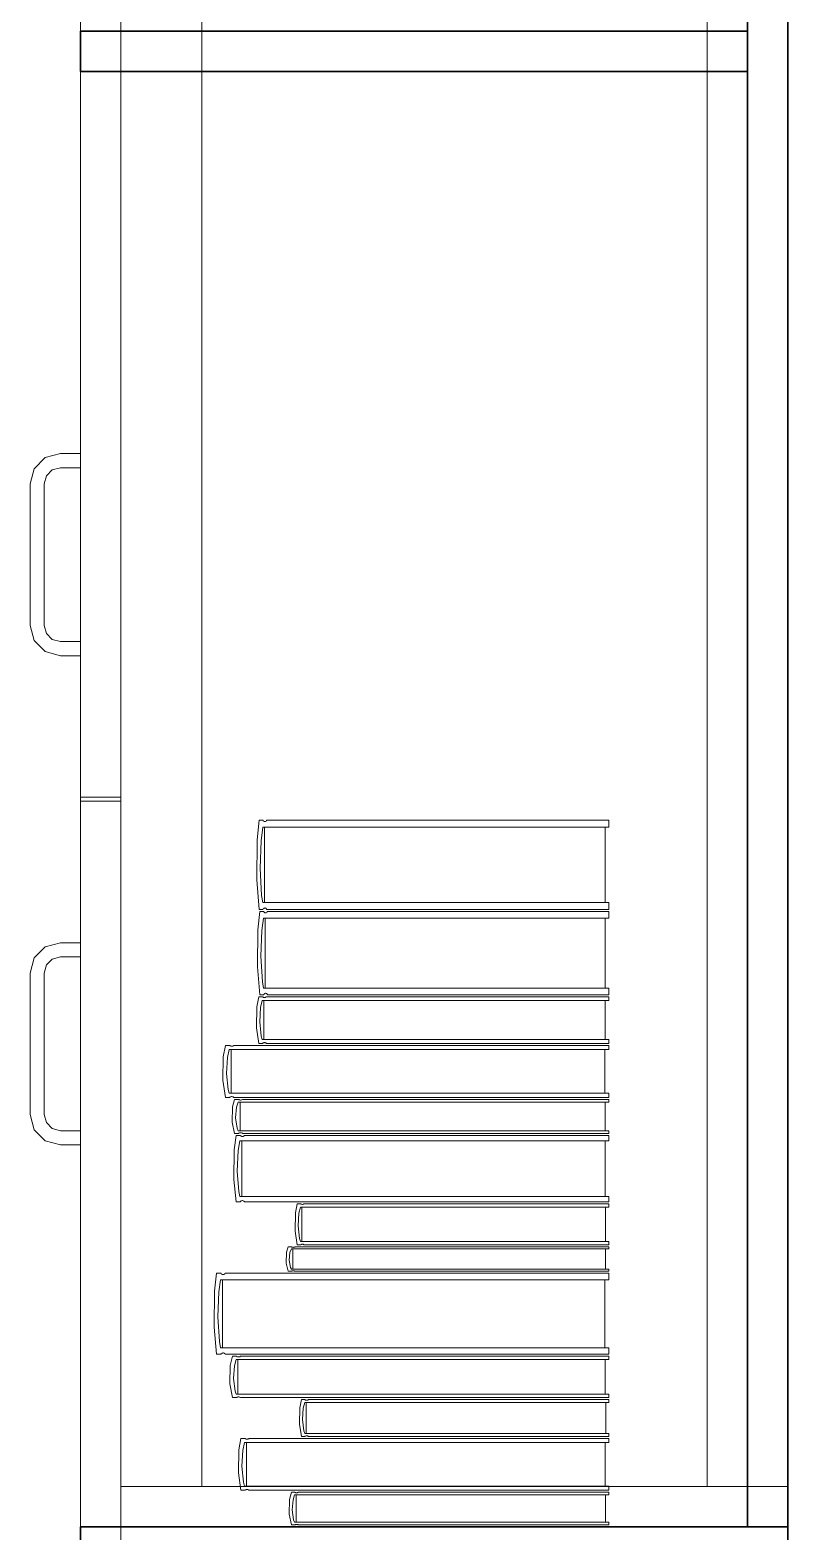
# Model space of a CAD drawing. Header units: inches. Extents: x -38 to 5698, y -33 to 92.
# Drawn here: x 110.856 to 111.231, y 35.018 to 35.761 of the extents above; entities that cross this region are included whole.
import ezdxf

# ---------------------------------------------------------------- set-up
doc = ezdxf.new("R2010")
doc.units = ezdxf.units.IN
doc.header["$MEASUREMENT"] = 0
doc.set_wipeout_variables(frame=1)
doc.linetypes.add('Wipeout_Contour', pattern=[1, 0, -1])
doc.layers.add('Interior - Mobiliario', color=7, linetype='Continuous')

msp = doc.modelspace()

# ---------------------------------------------------------------- linework, layer by layer
at = {"layer": 'Interior - Mobiliario', "color": 175, "linetype": 'Continuous', "lineweight": 13}
for p, q in [((110.90096, 36.48), (110.90096, 35.02)), ((111.21096, 35.02), (111.21096, 36.48)), ((110.85797, 35.5435), (110.86346, 35.54899)), ((110.86346, 35.54899), (110.87096, 35.551)), ((110.87096, 35.551), (110.88096, 35.551)), ((110.88096, 35.551), (110.88096, 35.544)), ((110.85596, 35.536), (110.85797, 35.5435)), ((110.86403, 35.54), (110.86296, 35.536)), ((110.86696, 35.54293), (110.86403, 35.54)), ((110.87096, 35.544), (110.86696, 35.54293)), ((110.88096, 35.544), (110.87096, 35.544)), ((110.85596, 35.466), (110.85596, 35.536)), ((110.86296, 35.536), (110.86296, 35.466)), ((110.85797, 35.4585), (110.85596, 35.466)), ((110.86296, 35.466), (110.86403, 35.462)), ((110.86346, 35.45301), (110.85797, 35.4585)), ((110.86403, 35.462), (110.86696, 35.45907)), ((110.86696, 35.45907), (110.87096, 35.458)), ((110.87096, 35.458), (110.88096, 35.458)), ((110.88096, 35.458), (110.88096, 35.451)), ((110.87096, 35.451), (110.86346, 35.45301)), ((110.88096, 35.451), (110.87096, 35.451)), ((110.88096, 35.381), (110.90096, 35.381)), ((110.88096, 35.379), (110.90096, 35.379)), ((110.96934, 35.36962), (110.96839, 35.35993)), ((110.97122, 35.36962), (110.96934, 35.36962)), ((110.97131, 35.36945), (110.97122, 35.36962)), ((110.97153, 35.36918), (110.97131, 35.36945)), ((110.97177, 35.369), (110.97153, 35.36918)), ((110.97202, 35.3689), (110.97177, 35.369)), ((110.97227, 35.36889), (110.97202, 35.3689)), ((110.97252, 35.36897), (110.97227, 35.36889)), ((110.97277, 35.36913), (110.97252, 35.36897)), ((110.97299, 35.36939), (110.97277, 35.36913)), ((110.97313, 35.36962), (110.97299, 35.36939)), ((111.1423, 35.36962), (110.97313, 35.36962)), ((111.1423, 35.36609), (111.1423, 35.36962)), ((110.96839, 35.35993), (110.96817, 35.34017)), ((110.96983, 35.34587), (110.97027, 35.35947)), ((110.97027, 35.35947), (110.97106, 35.36609)), ((110.97106, 35.36609), (111.1423, 35.36609)), ((110.97193, 35.36609), (110.97193, 35.32897)), ((111.14057, 35.32897), (111.14057, 35.36609)), ((110.97055, 35.33233), (110.96983, 35.34587)), ((110.96817, 35.34017), (110.96934, 35.32544)), ((110.97106, 35.32897), (110.97055, 35.33233)), ((110.96968, 35.32444), (110.96874, 35.31541)), ((110.96934, 35.32544), (110.97122, 35.32544)), ((110.97156, 35.32444), (110.96968, 35.32444)), ((111.1423, 35.32897), (110.97106, 35.32897)), ((110.97122, 35.32544), (110.97136, 35.32568)), ((110.97136, 35.32568), (110.97158, 35.32593)), ((110.97165, 35.32428), (110.97156, 35.32444)), ((110.97158, 35.32593), (110.97182, 35.3261)), ((110.97187, 35.32403), (110.97165, 35.32428)), ((110.97182, 35.3261), (110.97207, 35.32618)), ((110.97211, 35.32386), (110.97187, 35.32403)), ((110.97207, 35.32618), (110.97233, 35.32617)), ((110.97236, 35.32376), (110.97211, 35.32386)), ((110.97233, 35.32617), (110.97258, 35.32607)), ((110.97261, 35.32375), (110.97236, 35.32376)), ((110.97258, 35.32607), (110.97282, 35.32588)), ((110.97287, 35.32383), (110.97261, 35.32375)), ((110.97282, 35.32588), (110.97303, 35.32561)), ((110.97311, 35.32398), (110.97287, 35.32383)), ((110.97303, 35.32561), (110.97313, 35.32544)), ((110.97333, 35.32422), (110.97311, 35.32398)), ((110.97313, 35.32544), (111.1423, 35.32544)), ((110.97347, 35.32444), (110.97333, 35.32422)), ((111.1423, 35.32444), (110.97347, 35.32444)), ((111.1423, 35.32544), (111.1423, 35.32897)), ((111.1423, 35.32115), (111.1423, 35.32444)), ((110.96874, 35.31541), (110.96852, 35.29701)), ((110.97018, 35.30231), (110.97062, 35.31498)), ((110.97062, 35.31498), (110.97141, 35.32115)), ((110.97141, 35.32115), (111.1423, 35.32115)), ((110.97227, 35.32115), (110.97227, 35.28657)), ((111.14057, 35.28657), (111.14057, 35.32115)), ((110.87096, 35.309), (110.86346, 35.30699)), ((110.88096, 35.309), (110.87096, 35.309)), ((110.88096, 35.302), (110.88096, 35.309)), ((110.85797, 35.3015), (110.85596, 35.294)), ((110.86346, 35.30699), (110.85797, 35.3015)), ((110.86403, 35.298), (110.86696, 35.30093)), ((110.86696, 35.30093), (110.87096, 35.302)), ((110.87096, 35.302), (110.88096, 35.302)), ((110.9709, 35.2897), (110.97018, 35.30231)), ((110.85596, 35.294), (110.85596, 35.224)), ((110.86296, 35.294), (110.86403, 35.298)), ((110.86296, 35.224), (110.86296, 35.294)), ((110.96852, 35.29701), (110.96968, 35.28328)), ((110.97141, 35.28657), (110.9709, 35.2897)), ((111.1423, 35.28657), (110.97141, 35.28657)), ((111.1423, 35.28328), (111.1423, 35.28657)), ((110.96909, 35.28228), (110.96815, 35.27722)), ((110.97098, 35.28228), (110.96909, 35.28228)), ((110.96968, 35.28328), (110.97156, 35.28328)), ((110.97003, 35.27698), (110.97083, 35.28043)), ((110.97083, 35.28043), (111.1423, 35.28043)), ((110.97107, 35.28219), (110.97098, 35.28228)), ((110.97129, 35.28205), (110.97107, 35.28219)), ((110.97153, 35.28195), (110.97129, 35.28205)), ((110.97178, 35.2819), (110.97153, 35.28195)), ((110.97156, 35.28328), (110.9717, 35.2835)), ((110.97169, 35.28043), (110.97169, 35.26104)), ((110.9717, 35.2835), (110.97192, 35.28374)), ((110.97204, 35.2819), (110.97178, 35.2819)), ((110.97192, 35.28374), (110.97216, 35.28389)), ((110.97229, 35.28194), (110.97204, 35.2819)), ((110.97216, 35.28389), (110.97242, 35.28397)), ((110.97253, 35.28203), (110.97229, 35.28194)), ((110.97242, 35.28397), (110.97267, 35.28396)), ((110.97275, 35.28216), (110.97253, 35.28203)), ((110.97267, 35.28396), (110.97292, 35.28387)), ((110.9729, 35.28228), (110.97275, 35.28216)), ((111.1423, 35.28228), (110.9729, 35.28228)), ((110.97292, 35.28387), (110.97316, 35.28369)), ((110.97316, 35.28369), (110.97337, 35.28344)), ((110.97337, 35.28344), (110.97347, 35.28328)), ((110.97347, 35.28328), (111.1423, 35.28328)), ((111.14057, 35.26104), (111.14057, 35.28043)), ((111.1423, 35.28043), (111.1423, 35.28228)), ((110.96815, 35.27722), (110.96793, 35.26689)), ((110.96959, 35.26987), (110.97003, 35.27698)), ((110.96793, 35.26689), (110.96909, 35.25919)), ((110.97031, 35.26279), (110.96959, 35.26987)), ((110.97083, 35.26104), (110.97031, 35.26279)), ((110.9526, 35.25819), (110.95156, 35.25254)), ((110.95466, 35.25819), (110.9526, 35.25819)), ((110.95363, 35.25227), (110.9545, 35.25613)), ((110.9545, 35.25613), (111.1423, 35.25613)), ((110.95477, 35.25809), (110.95466, 35.25819)), ((110.95501, 35.25793), (110.95477, 35.25809)), ((110.95527, 35.25782), (110.95501, 35.25793)), ((110.95554, 35.25776), (110.95527, 35.25782)), ((110.95545, 35.25613), (110.95545, 35.23451)), ((110.95582, 35.25776), (110.95554, 35.25776)), ((110.9561, 35.25781), (110.95582, 35.25776)), ((110.95636, 35.2579), (110.9561, 35.25781)), ((110.95661, 35.25805), (110.95636, 35.2579)), ((110.95676, 35.25819), (110.95661, 35.25805)), ((111.1423, 35.25819), (110.95676, 35.25819)), ((110.96909, 35.25919), (110.97098, 35.25919)), ((111.1423, 35.26104), (110.97083, 35.26104)), ((110.97098, 35.25919), (110.97112, 35.25931)), ((110.97112, 35.25931), (110.97134, 35.25944)), ((110.97134, 35.25944), (110.97158, 35.25953)), ((110.97158, 35.25953), (110.97184, 35.25958)), ((110.97184, 35.25958), (110.97209, 35.25957)), ((110.97209, 35.25957), (110.97234, 35.25952)), ((110.97234, 35.25952), (110.97258, 35.25942)), ((110.97258, 35.25942), (110.9728, 35.25928)), ((110.9728, 35.25928), (110.9729, 35.25919)), ((110.9729, 35.25919), (111.1423, 35.25919)), ((111.1404, 35.23451), (111.1404, 35.25613)), ((111.1423, 35.25919), (111.1423, 35.26104)), ((111.1423, 35.25613), (111.1423, 35.25819)), ((110.95156, 35.25254), (110.95133, 35.24103)), ((110.95314, 35.24435), (110.95363, 35.25227)), ((110.95133, 35.24103), (110.9526, 35.23245)), ((110.95394, 35.23646), (110.95314, 35.24435)), ((110.9545, 35.23451), (110.95394, 35.23646)), ((111.1423, 35.23451), (110.9545, 35.23451)), ((111.1423, 35.23245), (111.1423, 35.23451)), ((110.9526, 35.23245), (110.95466, 35.23245)), ((110.95466, 35.23245), (110.95482, 35.23259)), ((110.95482, 35.23259), (110.95506, 35.23273)), ((110.95506, 35.23273), (110.95533, 35.23283)), ((110.95533, 35.23283), (110.95561, 35.23288)), ((110.95561, 35.23288), (110.95588, 35.23287)), ((110.95588, 35.23287), (110.95616, 35.23281)), ((110.95613, 35.22777), (110.9559, 35.22027)), ((110.95714, 35.23145), (110.95613, 35.22777)), ((110.95616, 35.23281), (110.95642, 35.2327)), ((110.95642, 35.2327), (110.95666, 35.23255)), ((110.95666, 35.23255), (110.95676, 35.23245)), ((110.95676, 35.23245), (111.1423, 35.23245)), ((110.95916, 35.23145), (110.95714, 35.23145)), ((110.95767, 35.22244), (110.95814, 35.2276)), ((110.95814, 35.2276), (110.959, 35.23011)), ((110.959, 35.23011), (111.1423, 35.23011)), ((110.95926, 35.23138), (110.95916, 35.23145)), ((110.95949, 35.23128), (110.95926, 35.23138)), ((110.95975, 35.23121), (110.95949, 35.23128)), ((110.96002, 35.23117), (110.95975, 35.23121)), ((110.95992, 35.23011), (110.95992, 35.21602)), ((110.96029, 35.23117), (110.96002, 35.23117)), ((110.96056, 35.2312), (110.96029, 35.23117)), ((110.96082, 35.23126), (110.96056, 35.2312)), ((110.96106, 35.23136), (110.96082, 35.23126)), ((110.96121, 35.23145), (110.96106, 35.23136)), ((111.1423, 35.23145), (110.96121, 35.23145)), ((111.14045, 35.21602), (111.14045, 35.23011)), ((111.1423, 35.23011), (111.1423, 35.23145)), ((110.85596, 35.224), (110.85797, 35.2165)), ((110.86403, 35.22), (110.86296, 35.224)), ((110.86696, 35.21707), (110.86403, 35.22)), ((110.9559, 35.22027), (110.95714, 35.21468)), ((110.95845, 35.21729), (110.95767, 35.22244)), ((110.85797, 35.2165), (110.86346, 35.21101)), ((110.86346, 35.21101), (110.87096, 35.209)), ((110.87096, 35.216), (110.86696, 35.21707)), ((110.88096, 35.216), (110.87096, 35.216)), ((110.88096, 35.209), (110.88096, 35.216)), ((110.95796, 35.21368), (110.95695, 35.20649)), ((110.95714, 35.21468), (110.95916, 35.21468)), ((110.95996, 35.21368), (110.95796, 35.21368)), ((110.959, 35.21602), (110.95845, 35.21729)), ((110.95896, 35.20615), (110.9598, 35.21106)), ((111.1423, 35.21602), (110.959, 35.21602)), ((110.95916, 35.21468), (110.95931, 35.21477)), ((110.95931, 35.21477), (110.95955, 35.21487)), ((110.95955, 35.21487), (110.95981, 35.21493)), ((110.9598, 35.21106), (111.1423, 35.21106)), ((110.95981, 35.21493), (110.96008, 35.21496)), ((110.96007, 35.21355), (110.95996, 35.21368)), ((110.9603, 35.21336), (110.96007, 35.21355)), ((110.96008, 35.21496), (110.96035, 35.21496)), ((110.96055, 35.21322), (110.9603, 35.21336)), ((110.96035, 35.21496), (110.96062, 35.21492)), ((110.96082, 35.21314), (110.96055, 35.21322)), ((110.96062, 35.21492), (110.96087, 35.21485)), ((110.96072, 35.21106), (110.96072, 35.18351)), ((110.96109, 35.21313), (110.96082, 35.21314)), ((110.96087, 35.21485), (110.9611, 35.21475)), ((110.96136, 35.21319), (110.96109, 35.21313)), ((110.9611, 35.21475), (110.96121, 35.21468)), ((110.96121, 35.21468), (111.1423, 35.21468)), ((110.96162, 35.21332), (110.96136, 35.21319)), ((110.96185, 35.21351), (110.96162, 35.21332)), ((110.962, 35.21368), (110.96185, 35.21351)), ((111.1423, 35.21368), (110.962, 35.21368)), ((111.14046, 35.18351), (111.14046, 35.21106)), ((111.1423, 35.21468), (111.1423, 35.21602)), ((111.1423, 35.21106), (111.1423, 35.21368)), ((110.87096, 35.209), (110.88096, 35.209)), ((110.95695, 35.20649), (110.95672, 35.19182)), ((110.95849, 35.19605), (110.95896, 35.20615)), ((110.95926, 35.186), (110.95849, 35.19605)), ((110.95672, 35.19182), (110.95796, 35.18088)), ((110.9598, 35.18351), (110.95926, 35.186)), ((111.1423, 35.18351), (110.9598, 35.18351)), ((110.95996, 35.18088), (110.96012, 35.18106)), ((110.96012, 35.18106), (110.96035, 35.18125)), ((110.96035, 35.18125), (110.96061, 35.18137)), ((110.96061, 35.18137), (110.96088, 35.18143)), ((110.96088, 35.18143), (110.96115, 35.18142)), ((110.96115, 35.18142), (110.96142, 35.18135)), ((110.96142, 35.18135), (110.96167, 35.18121)), ((110.96167, 35.18121), (110.9619, 35.18101)), ((111.1423, 35.18088), (111.1423, 35.18351)), ((110.95796, 35.18088), (110.95996, 35.18088)), ((110.9619, 35.18101), (110.962, 35.18088)), ((110.962, 35.18088), (111.1423, 35.18088)), ((110.98734, 35.17541), (110.98715, 35.1663)), ((110.98819, 35.17988), (110.98734, 35.17541)), ((110.98986, 35.17988), (110.98819, 35.17988)), ((110.98863, 35.16893), (110.98902, 35.1752)), ((110.98902, 35.1752), (110.98973, 35.17825)), ((110.98973, 35.17825), (111.1423, 35.17825)), ((110.98995, 35.1798), (110.98986, 35.17988)), ((110.99014, 35.17968), (110.98995, 35.1798)), ((110.99035, 35.17959), (110.99014, 35.17968)), ((110.99058, 35.17955), (110.99035, 35.17959)), ((110.9905, 35.17825), (110.9905, 35.16114)), ((110.9908, 35.17954), (110.99058, 35.17955)), ((110.99103, 35.17958), (110.9908, 35.17954)), ((110.99124, 35.17966), (110.99103, 35.17958)), ((110.99144, 35.17977), (110.99124, 35.17966)), ((110.99157, 35.17988), (110.99144, 35.17977)), ((111.1423, 35.17988), (110.99157, 35.17988)), ((111.14076, 35.16114), (111.14076, 35.17825)), ((111.1423, 35.17825), (111.1423, 35.17988)), ((110.98715, 35.1663), (110.98819, 35.1595)), ((110.98927, 35.16268), (110.98863, 35.16893)), ((110.98819, 35.1595), (110.98986, 35.1595)), ((110.98973, 35.16114), (110.98927, 35.16268)), ((111.1423, 35.16114), (110.98973, 35.16114)), ((110.98986, 35.1595), (110.98999, 35.15961)), ((110.98999, 35.15961), (110.99019, 35.15973)), ((110.99019, 35.15973), (110.9904, 35.15981)), ((110.9904, 35.15981), (110.99063, 35.15985)), ((110.99063, 35.15985), (110.99085, 35.15984)), ((110.99085, 35.15984), (110.99108, 35.15979)), ((110.99108, 35.15979), (110.99129, 35.15971)), ((110.99129, 35.15971), (110.99148, 35.15958)), ((110.99148, 35.15958), (110.99157, 35.1595)), ((110.99157, 35.1595), (111.1423, 35.1595)), ((111.1423, 35.1595), (111.1423, 35.16114)), ((110.98281, 35.15586), (110.98261, 35.15048)), ((110.98367, 35.1585), (110.98281, 35.15586)), ((110.9854, 35.1585), (110.98367, 35.1585)), ((110.98413, 35.15203), (110.98453, 35.15574)), ((110.98479, 35.14834), (110.98413, 35.15203)), ((110.98453, 35.15574), (110.98526, 35.15754)), ((110.98526, 35.15754), (111.1423, 35.15754)), ((110.98549, 35.15846), (110.9854, 35.1585)), ((110.98569, 35.15839), (110.98549, 35.15846)), ((110.98591, 35.15833), (110.98569, 35.15839)), ((110.98613, 35.15831), (110.98591, 35.15833)), ((110.98605, 35.15754), (110.98605, 35.14743)), ((110.98637, 35.1583), (110.98613, 35.15831)), ((110.9866, 35.15833), (110.98637, 35.1583)), ((110.98682, 35.15837), (110.9866, 35.15833)), ((110.98703, 35.15844), (110.98682, 35.15837)), ((110.98716, 35.1585), (110.98703, 35.15844)), ((111.1423, 35.1585), (110.98716, 35.1585)), ((111.14071, 35.14743), (111.14071, 35.15754)), ((111.1423, 35.15754), (111.1423, 35.1585)), ((110.94829, 35.14547), (110.94723, 35.13668)), ((110.9504, 35.14547), (110.94829, 35.14547)), ((110.95051, 35.14531), (110.9504, 35.14547)), ((110.95075, 35.14507), (110.95051, 35.14531)), ((110.95102, 35.1449), (110.95075, 35.14507)), ((110.9513, 35.14481), (110.95102, 35.1449)), ((110.95159, 35.1448), (110.9513, 35.14481)), ((110.95187, 35.14487), (110.95159, 35.1448)), ((110.95214, 35.14502), (110.95187, 35.14487)), ((110.95239, 35.14525), (110.95214, 35.14502)), ((110.95255, 35.14547), (110.95239, 35.14525)), ((111.1423, 35.14547), (110.95255, 35.14547)), ((110.98261, 35.15048), (110.98367, 35.14647)), ((110.98367, 35.14647), (110.9854, 35.14647)), ((110.98526, 35.14743), (110.98479, 35.14834)), ((111.1423, 35.14743), (110.98526, 35.14743)), ((110.9854, 35.14647), (110.98553, 35.14653)), ((110.98553, 35.14653), (110.98573, 35.1466)), ((110.98573, 35.1466), (110.98596, 35.14665)), ((110.98596, 35.14665), (110.98619, 35.14667)), ((110.98619, 35.14667), (110.98642, 35.14666)), ((110.98642, 35.14666), (110.98665, 35.14664)), ((110.98665, 35.14664), (110.98687, 35.14659)), ((110.98687, 35.14659), (110.98707, 35.14651)), ((110.98707, 35.14651), (110.98716, 35.14647)), ((110.98716, 35.14647), (111.1423, 35.14647)), ((111.1423, 35.14647), (111.1423, 35.14743)), ((111.1423, 35.14226), (111.1423, 35.14547)), ((110.94723, 35.13668), (110.94699, 35.11877)), ((110.94934, 35.13626), (110.95023, 35.14226)), ((110.95023, 35.14226), (111.1423, 35.14226)), ((110.9512, 35.14226), (110.9512, 35.10862)), ((111.14036, 35.10862), (111.14036, 35.14226)), ((110.94885, 35.12394), (110.94934, 35.13626)), ((110.94966, 35.11165), (110.94885, 35.12394)), ((110.94699, 35.11877), (110.94829, 35.10541)), ((110.95023, 35.10862), (110.94966, 35.11165)), ((111.1423, 35.10862), (110.95023, 35.10862)), ((111.1423, 35.10541), (111.1423, 35.10862)), ((110.94829, 35.10541), (110.9504, 35.10541)), ((110.9504, 35.10541), (110.95056, 35.10563)), ((110.95056, 35.10563), (110.95081, 35.10586)), ((110.95081, 35.10586), (110.95108, 35.10601)), ((110.95108, 35.10601), (110.95136, 35.10608)), ((110.95136, 35.10608), (110.95165, 35.10607)), ((110.95165, 35.10607), (110.95193, 35.10598)), ((110.95193, 35.10598), (110.9522, 35.10581)), ((110.9522, 35.10581), (110.95244, 35.10557)), ((110.95244, 35.10557), (110.95255, 35.10541)), ((110.95255, 35.10541), (111.1423, 35.10541)), ((110.95504, 35.09993), (110.95481, 35.09078)), ((110.95606, 35.10441), (110.95504, 35.09993)), ((110.95808, 35.10441), (110.95606, 35.10441)), ((110.95659, 35.09342), (110.95707, 35.09971)), ((110.95707, 35.09971), (110.95792, 35.10278)), ((110.95792, 35.10278), (111.1423, 35.10278)), ((110.95819, 35.10433), (110.95808, 35.10441)), ((110.95842, 35.10421), (110.95819, 35.10433)), ((110.95868, 35.10412), (110.95842, 35.10421)), ((110.95895, 35.10408), (110.95868, 35.10412)), ((110.95885, 35.10278), (110.95885, 35.0856)), ((110.95922, 35.10407), (110.95895, 35.10408)), ((110.95949, 35.10411), (110.95922, 35.10407)), ((110.95975, 35.10419), (110.95949, 35.10411)), ((110.95999, 35.1043), (110.95975, 35.10419)), ((110.96015, 35.10441), (110.95999, 35.1043)), ((111.1423, 35.10441), (110.96015, 35.10441)), ((111.14044, 35.0856), (111.14044, 35.10278)), ((111.1423, 35.10278), (111.1423, 35.10441)), ((110.95737, 35.08715), (110.95659, 35.09342)), ((110.95481, 35.09078), (110.95606, 35.08396)), ((110.95792, 35.0856), (110.95737, 35.08715)), ((111.1423, 35.0856), (110.95792, 35.0856)), ((111.1423, 35.08396), (111.1423, 35.0856)), ((110.95606, 35.08396), (110.95808, 35.08396)), ((110.95808, 35.08396), (110.95824, 35.08407)), ((110.95824, 35.08407), (110.95848, 35.08419)), ((110.95848, 35.08419), (110.95874, 35.08427)), ((110.95874, 35.08427), (110.95901, 35.08431)), ((110.95901, 35.08431), (110.95928, 35.0843)), ((110.95928, 35.0843), (110.95955, 35.08425)), ((110.95955, 35.08425), (110.95981, 35.08417)), ((110.95981, 35.08417), (110.96004, 35.08404)), ((110.96004, 35.08404), (110.96015, 35.08396)), ((110.96015, 35.08396), (111.1423, 35.08396)), ((110.98952, 35.07897), (110.98933, 35.07084)), ((110.99035, 35.08296), (110.98952, 35.07897)), ((110.992, 35.08296), (110.99035, 35.08296)), ((110.99078, 35.07318), (110.99117, 35.07878)), ((110.99117, 35.07878), (110.99187, 35.08151)), ((110.99187, 35.08151), (111.1423, 35.08151)), ((110.99208, 35.08289), (110.992, 35.08296)), ((110.99228, 35.08278), (110.99208, 35.08289)), ((110.99249, 35.08271), (110.99228, 35.08278)), ((110.9927, 35.08266), (110.99249, 35.08271)), ((110.99263, 35.08151), (110.99263, 35.06623)), ((110.99293, 35.08266), (110.9927, 35.08266)), ((110.99315, 35.08269), (110.99293, 35.08266)), ((110.99336, 35.08276), (110.99315, 35.08269)), ((110.99356, 35.08287), (110.99336, 35.08276)), ((110.99368, 35.08296), (110.99356, 35.08287)), ((111.1423, 35.08296), (110.99368, 35.08296)), ((111.14078, 35.06623), (111.14078, 35.08151)), ((111.1423, 35.08151), (111.1423, 35.08296)), ((110.98933, 35.07084), (110.99035, 35.06477)), ((110.99142, 35.06761), (110.99078, 35.07318)), ((110.96031, 35.06377), (110.95932, 35.05814)), ((110.96229, 35.06377), (110.96031, 35.06377)), ((110.96239, 35.06367), (110.96229, 35.06377)), ((110.96262, 35.06351), (110.96239, 35.06367)), ((110.96287, 35.06341), (110.96262, 35.06351)), ((110.96314, 35.06335), (110.96287, 35.06341)), ((110.9634, 35.06334), (110.96314, 35.06335)), ((110.96367, 35.06339), (110.9634, 35.06334)), ((110.96392, 35.06349), (110.96367, 35.06339)), ((110.96416, 35.06363), (110.96392, 35.06349)), ((110.96431, 35.06377), (110.96416, 35.06363)), ((111.1423, 35.06377), (110.96431, 35.06377)), ((110.99035, 35.06477), (110.992, 35.06477)), ((110.99187, 35.06623), (110.99142, 35.06761)), ((111.1423, 35.06623), (110.99187, 35.06623)), ((110.992, 35.06477), (110.99213, 35.06487)), ((110.99213, 35.06487), (110.99232, 35.06497)), ((110.99232, 35.06497), (110.99253, 35.06504)), ((110.99253, 35.06504), (110.99275, 35.06507)), ((110.99275, 35.06507), (110.99298, 35.06507)), ((110.99298, 35.06507), (110.9932, 35.06503)), ((110.9932, 35.06503), (110.99341, 35.06495)), ((110.99341, 35.06495), (110.9936, 35.06484)), ((110.9936, 35.06484), (110.99368, 35.06477)), ((110.99368, 35.06477), (111.1423, 35.06477)), ((111.1423, 35.06477), (111.1423, 35.06623)), ((111.1423, 35.06172), (111.1423, 35.06377)), ((110.95932, 35.05814), (110.95909, 35.04667)), ((110.96083, 35.04998), (110.9613, 35.05788)), ((110.9613, 35.05788), (110.96213, 35.06172)), ((110.96213, 35.06172), (111.1423, 35.06172)), ((110.96304, 35.06172), (110.96304, 35.04017)), ((111.14048, 35.04017), (111.14048, 35.06172)), ((110.96159, 35.04211), (110.96083, 35.04998)), ((110.90096, 35.04), (110.94096, 35.04)), ((110.94096, 35.04), (111.19096, 35.04)), ((110.95909, 35.04667), (110.96031, 35.03812)), ((110.96213, 35.04017), (110.96159, 35.04211)), ((111.1423, 35.04017), (110.96213, 35.04017)), ((111.1423, 35.03812), (111.1423, 35.04017)), ((110.96031, 35.03812), (110.96229, 35.03812)), ((110.96229, 35.03812), (110.96244, 35.03825)), ((110.96244, 35.03825), (110.96268, 35.0384)), ((110.96268, 35.0384), (110.96293, 35.0385)), ((110.96293, 35.0385), (110.9632, 35.03855)), ((110.9632, 35.03855), (110.96346, 35.03854)), ((110.96346, 35.03854), (110.96373, 35.03848)), ((110.96373, 35.03848), (110.96398, 35.03837)), ((110.96398, 35.03837), (110.96421, 35.03822)), ((110.96421, 35.03822), (110.96431, 35.03812)), ((110.96431, 35.03812), (111.1423, 35.03812)), ((110.98439, 35.03358), (110.98419, 35.02637)), ((110.98525, 35.03712), (110.98439, 35.03358)), ((110.98695, 35.03712), (110.98525, 35.03712)), ((110.9857, 35.02845), (110.9861, 35.03341)), ((110.9861, 35.03341), (110.98682, 35.03583)), ((110.98682, 35.03583), (111.1423, 35.03583)), ((110.98704, 35.03705), (110.98695, 35.03712)), ((110.98724, 35.03696), (110.98704, 35.03705)), ((110.98746, 35.03689), (110.98724, 35.03696)), ((110.98768, 35.03685), (110.98746, 35.03689)), ((110.98791, 35.03685), (110.98768, 35.03685)), ((110.98814, 35.03688), (110.98791, 35.03685)), ((110.98836, 35.03694), (110.98814, 35.03688)), ((110.98857, 35.03703), (110.98836, 35.03694)), ((110.98869, 35.03712), (110.98857, 35.03703)), ((111.1423, 35.03712), (110.98869, 35.03712)), ((111.1423, 35.03583), (111.1423, 35.03712)), ((110.90096, 35.02), (111.21096, 35.02))]:
    msp.add_line(p, q, dxfattribs=at)

# ---------------------------------------------------------------- next in the draw order: wipeouts: each hides what was drawn before it
at = {"color": 254, "linetype": 'Wipeout_Contour', "lineweight": 0, "ltscale": 3293.526342}
msp.add_wipeout([(110.88096, 35.76), (110.88096, 35.74), (111.21096, 35.74), (111.21096, 35.76)], dxfattribs=at).dxf.layer = 'Interior - Mobiliario'

# ---------------------------------------------------------------- next in the draw order: linework, layer by layer
at = {"layer": 'Interior - Mobiliario', "color": 175, "linetype": 'Continuous', "lineweight": 13}
for p, q in [((110.90096, 36.46), (110.90096, 35.04)), ((110.94096, 35.04), (110.94096, 36.46)), ((111.19096, 36.46), (111.19096, 35.04)), ((110.88096, 35.76), (110.88096, 36.119)), ((110.90096, 35.76), (110.90096, 36.119)), ((111.21096, 35.76), (110.88096, 35.76)), ((110.88096, 35.76), (110.88096, 35.74)), ((110.88096, 35.76), (110.88096, 35.74)), ((110.88096, 35.76), (110.90096, 35.76)), ((111.21096, 35.74), (111.21096, 35.76)), ((110.88096, 35.74), (111.21096, 35.74)), ((110.88096, 35.74), (110.88096, 35.381)), ((110.88096, 35.74), (110.90096, 35.74)), ((110.90096, 35.74), (110.90096, 35.381))]:
    msp.add_line(p, q, dxfattribs=at)
at = {"layer": 'Interior - Mobiliario', "color": 175, "linetype": 'Continuous', "lineweight": 30}
for p, q in [((110.88096, 35.76), (111.21096, 35.76)), ((110.88096, 35.74), (110.88096, 35.76)), ((111.21096, 35.74), (111.21096, 35.76)), ((110.88096, 35.74), (111.21096, 35.74))]:
    msp.add_line(p, q, dxfattribs=at)

# ---------------------------------------------------------------- next in the draw order: wipeouts: each hides what was drawn before it
at = {"color": 254, "linetype": 'Wipeout_Contour', "lineweight": 0, "ltscale": 3294.226914}
msp.add_wipeout([(111.21096, 36.48), (111.21096, 35.02), (111.23096, 35.02), (111.23096, 36.48)], dxfattribs=at).dxf.layer = 'Interior - Mobiliario'

# ---------------------------------------------------------------- next in the draw order: linework, layer by layer
at = {"layer": 'Interior - Mobiliario', "color": 175, "linetype": 'Continuous', "lineweight": 30}
for p, q in [((111.21096, 35.02), (111.21096, 36.48)), ((111.23096, 35.02), (111.23096, 36.48)), ((111.21096, 35.02), (111.23096, 35.02))]:
    msp.add_line(p, q, dxfattribs=at)
at = {"layer": 'Interior - Mobiliario', "color": 175, "linetype": 'Continuous', "lineweight": 13}
for p, q in [((111.21096, 36.48), (111.21096, 35.02)), ((111.23096, 35.02), (111.23096, 36.48)), ((111.23096, 35.04), (111.23096, 36.46)), ((111.21096, 35.76), (110.88096, 35.76)), ((111.21096, 35.74), (111.21096, 35.76)), ((110.88096, 35.74), (111.21096, 35.74)), ((111.19096, 35.04), (111.23096, 35.04)), ((111.21096, 35.02), (111.23096, 35.02))]:
    msp.add_line(p, q, dxfattribs=at)

# ---------------------------------------------------------------- next in the draw order: wipeouts: each hides what was drawn before it
at = {"color": 254, "linetype": 'Wipeout_Contour', "lineweight": 0, "ltscale": 3293.439114}
msp.add_wipeout([(110.88096, 35.02), (110.88096, 35), (111.23096, 35), (111.23096, 35.02)], dxfattribs=at).dxf.layer = 'Interior - Mobiliario'

# ---------------------------------------------------------------- next in the draw order: linework, layer by layer
at = {"layer": 'Interior - Mobiliario', "color": 175, "linetype": 'Continuous', "lineweight": 13}
for p, q in [((110.88096, 35), (110.88096, 36.5)), ((111.23096, 36.5), (111.23096, 35)), ((110.88096, 36.48), (110.88096, 35.02)), ((110.88096, 36.48), (110.88096, 35.02)), ((110.90096, 36.48), (110.90096, 35.02)), ((110.90096, 36.48), (110.90096, 35.02)), ((111.21096, 35.02), (111.21096, 36.48)), ((111.21096, 35.02), (111.21096, 36.48)), ((111.21096, 35.02), (111.21096, 36.48)), ((111.23096, 35.02), (111.23096, 36.48)), ((110.88096, 35.02), (110.88096, 35.379)), ((110.90096, 35.02), (110.90096, 35.379)), ((110.90096, 35.04), (110.90096, 35)), ((111.23096, 35), (111.23096, 35.04)), ((110.9876, 35.03583), (110.9876, 35.02229)), ((111.14073, 35.02229), (111.14073, 35.03583)), ((110.98419, 35.02637), (110.98525, 35.021)), ((110.98635, 35.02351), (110.9857, 35.02845)), ((111.23096, 35.02), (110.88096, 35.02)), ((110.88096, 35.02), (110.88096, 35)), ((110.88096, 35.02), (111.23096, 35.02)), ((110.88096, 35.02), (111.21096, 35.02)), ((110.88096, 35.02), (110.90096, 35.02)), ((110.90096, 35.02), (111.21096, 35.02)), ((110.90096, 35.02), (111.21096, 35.02)), ((110.98525, 35.021), (110.98695, 35.021)), ((110.98682, 35.02229), (110.98635, 35.02351)), ((111.1423, 35.02229), (110.98682, 35.02229)), ((110.98695, 35.021), (110.98708, 35.02109)), ((110.98708, 35.02109), (110.98729, 35.02118)), ((110.98729, 35.02118), (110.98751, 35.02124)), ((110.98751, 35.02124), (110.98773, 35.02127)), ((110.98773, 35.02127), (110.98797, 35.02127)), ((110.98797, 35.02127), (110.98819, 35.02123)), ((110.98819, 35.02123), (110.98841, 35.02116)), ((110.98841, 35.02116), (110.98861, 35.02106)), ((110.98861, 35.02106), (110.98869, 35.021)), ((110.98869, 35.021), (111.1423, 35.021)), ((111.1423, 35.021), (111.1423, 35.02229)), ((111.23096, 35), (111.23096, 35.02))]:
    msp.add_line(p, q, dxfattribs=at)
at = {"layer": 'Interior - Mobiliario', "color": 175, "linetype": 'Continuous', "lineweight": 30}
for p, q in [((110.88096, 35.02), (111.23096, 35.02)), ((110.88096, 35), (110.88096, 35.02)), ((111.23096, 35), (111.23096, 35.02))]:
    msp.add_line(p, q, dxfattribs=at)

doc.saveas('drawing.dxf')
